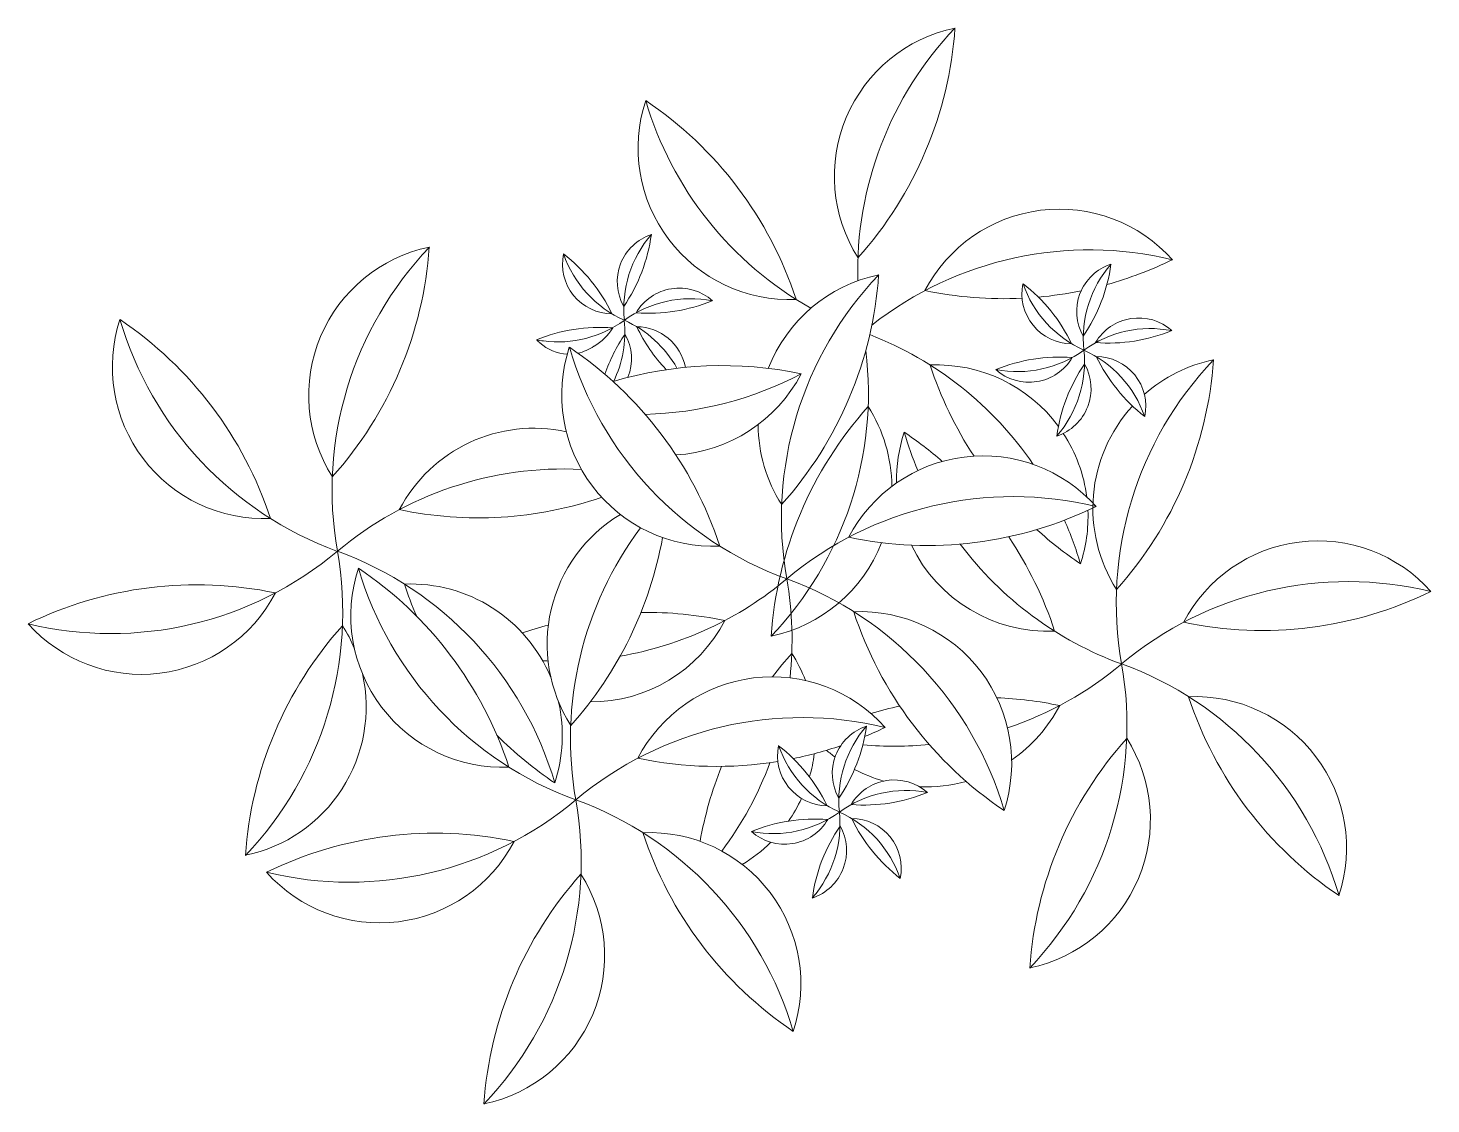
# Model space of a CAD drawing. Header units: millimetres. Extents: x -620 to 451, y -8 to 814.
import ezdxf

# ---------------------------------------------------------------- set-up
doc = ezdxf.new("R2010")
doc.units = ezdxf.units.MM
doc.layers.add('ceco.net 156', color=116, linetype='Continuous', lineweight=0)

msp = doc.modelspace()

# ---------------------------------------------------------------- linework, layer by layer
at = {"layer": 'ceco.net 156'}
for centre, radius, start, end in [((111.4, 700.5), 115.7, 101.7367, 212.4753), ((-204.6, 833.9), 293.1, 318.155, 356.057), ((-38.5, 722.2), 115.7, 161.7367, 272.4753), ((-312, 515.3), 293.1, 18.155, 56.057), ((167.5, 559.8), 115.7, 41.7367, 152.4753), ((-290, 533.2), 115.7, 101.7367, 212.4753), ((-606, 666.6), 293.1, 318.155, 356.057), ((125, 900.2), 293.1, 285.5906, 296.057), ((53.1, 512), 115.7, 101.7367, 158.7548), ((-262.9, 645.5), 293.1, 318.155, 356.057), ((125, 900.2), 293.1, 258.155, 272.7571), ((125, 900.2), 293.1, 275.1886, 281.6489), ((-439.9, 554.9), 115.7, 161.7367, 272.4753), ((-713.4, 348), 293.1, 18.155, 56.057), ((-96.8, 533.8), 115.7, 161.7367, 272.4753), ((-370.3, 326.9), 293.1, 18.155, 56.057), ((-7.2, 580.6), 293.1, 318.155, 356.057), ((308.8, 447.2), 115.7, 101.7367, 131.3415), ((-89.8, 262.9), 293.1, 78.155, 106.5527), ((-132.2, 603.3), 115.7, 273.4255, 332.4753), ((73.7, 440.9), 115.7, 36.4576, 92.4753), ((347.3, 647.8), 293.1, 198.155, 213.3045), ((308.8, 447.2), 115.7, 137.6305, 212.4753), ((239.8, 329.2), 293.1, 138.155, 176.057), ((-76.1, 462.7), 115.7, 0.5675, 32.4753), ((-233.9, 392.5), 115.7, 77.5353, 152.4753), ((53.1, 512), 115.7, 180.5675, 212.4753), ((158.9, 468.9), 115.7, 161.7367, 181.1951), ((-114.6, 262), 293.1, 48.8943, 56.057), ((73.7, 440.9), 115.7, 7.3171, 33.2157), ((109.2, 371.4), 115.7, 41.7367, 152.4753), ((-276.4, 732.9), 293.1, 258.155, 288.8042), ((-107.9, 343.4), 115.7, 121.1273, 212.4753), ((66.8, 711.8), 293.1, 258.155, 296.057), ((73.7, 440.9), 115.7, 341.7367, 2.2586), ((347.3, 647.8), 293.1, 227.7761, 236.057), ((-423.9, 476.8), 293.1, 318.155, 349.7679), ((-76.1, 462.7), 115.7, 281.7367, 338.7548), ((158.9, 468.9), 115.7, 205.6157, 272.4753), ((-114.6, 262), 293.1, 18.155, 33.8548), ((364.9, 306.5), 115.7, 41.7367, 152.4753), ((-257.8, 365.1), 115.7, 161.7367, 272.4753), ((-531.3, 158.2), 293.1, 18.155, 56.057), ((-491.2, 95.6), 293.1, 78.155, 116.057), ((-327.7, 273.6), 115.7, 22.5266, 92.4753), ((-54.1, 480.5), 293.1, 198.155, 203.2401), ((-533.6, 436), 115.7, 221.7367, 332.4753), ((322.5, 646.9), 293.1, 258.155, 296.057), ((-148.1, 74.5), 293.1, 78.155, 90.7405), ((15.4, 252.5), 115.7, 341.7367, 92.4753), ((289, 459.4), 293.1, 198.155, 236.057), ((-161.6, 161.9), 293.1, 138.155, 176.057), ((-477.5, 295.4), 115.7, 22.5266, 32.4753), ((-148.1, 74.5), 293.1, 104.7479, 108.8042), ((-190.5, 414.9), 115.7, 269.8927, 332.4753), ((181.6, 140.8), 293.1, 138.155, 142.7001), ((-134.4, 274.2), 115.7, 20.9476, 32.4753), ((-477.5, 295.4), 115.7, 281.7367, 12.699), ((-51.8, 202.7), 115.7, 41.7367, 152.4753), ((107.6, 9.6), 293.1, 78.155, 87.6265), ((271.1, 187.6), 115.7, 341.7367, 92.4753), ((544.7, 394.5), 293.1, 198.155, 236.057), ((-327.7, 273.6), 115.7, 341.7367, 12.699), ((107.6, 9.6), 293.1, 102.2255, 106.6591), ((65.2, 350), 115.7, 304.7317, 332.4753), ((-54.1, 480.5), 293.1, 224.8392, 236.057), ((437.3, 75.9), 293.1, 138.155, 176.057), ((121.3, 209.4), 115.7, 281.7367, 32.4753), ((-94.3, 543.1), 293.1, 281.5695, 288.8581), ((-94.3, 543.1), 293.1, 258.155, 279.192), ((181.6, 140.8), 293.1, 158.1308, 169.7679), ((65.2, 350), 115.7, 267.811, 285.5771), ((-309.1, -94.1), 293.1, 78.155, 116.057), ((-145.6, 83.8), 115.7, 341.7367, 92.4753), ((128, 290.8), 293.1, 198.155, 236.057), ((-351.5, 246.2), 115.7, 221.7367, 332.4753), ((-134.4, 274.2), 115.7, 301.1273, 314.8073), ((-295.4, 105.6), 115.7, 281.7367, 32.4753), ((20.5, -27.9), 293.1, 138.155, 176.057)]:
    msp.add_arc(centre, radius, start, end, dxfattribs=at)
at = {"layer": 'ceco.net 156', "color": 63}
for centre, start, end in [((282.7, 628.1), 136.3949, 181.5505), ((109.9, 834.4), 196.3949, 240.6144), ((-118.6, 460.8), 136.3949, 189.9552), ((190.5, 375.2), 76.3949, 128.1084), ((224.5, 439.7), 136.3949, 189.9552), ((-291.5, 667.1), 196.3949, 249.9552), ((-74.7, 328.7), 34.3384, 68.7873), ((51.6, 646), 196.3949, 249.9552), ((-247.5, 535), 316.3949, 6.9409), ((480.2, 374.8), 136.3949, 189.9552), ((-155.2, 787.9), 271.3797, 297.817), ((307.3, 581.1), 196.3949, 203.0109), ((-210.9, 207.9), 87.1313, 129.9552), ((132.2, 186.8), 76.3949, 129.9552), ((63.4, 271), 143.2145, 189.9552), ((-74.7, 328.7), 16.3949, 23.9431), ((307.3, 581.1), 216.8476, 249.9552), ((-556.6, 620.6), 256.3949, 309.9552), ((-648.9, 367.7), 316.3949, 9.9552), ((-476, 161.4), 16.3949, 69.9552), ((-109.4, 477.3), 196.3949, 249.9552), ((-213.5, 599.5), 279.7805, 309.9552), ((-305.8, 346.6), 353.8193, 9.9552), ((-132.9, 140.3), 16.3949, 69.9552), ((387.9, 121.9), 76.3949, 129.9552), ((-213.5, 599.5), 267.1313, 268.0027), ((42.2, 534.6), 288.5805, 309.9552), ((-50.1, 281.7), 316.3949, 9.9552), ((122.8, 75.4), 16.3949, 69.9552), ((-28.8, 18.1), 76.3949, 129.9552), ((42.2, 534.6), 264.7394, 275.5324), ((-305.8, 346.6), 323.2145, 339.6084), ((-374.5, 430.8), 256.3949, 309.9552), ((-466.8, 177.9), 316.3949, 9.9552), ((-293.9, -28.4), 16.3949, 69.9552)]:
    msp.add_arc(centre, 269.2, start, end, dxfattribs=at)
at = {"layer": 'ceco.net 156', "color": 95}
for centre, radius, start, end in [((-132, 620), 38.1, 108.2791, 209.6383), ((-269.8, 673), 126.9, 325.5453, 352.3721), ((-79.1, 599.7), 86, 138.9437, 186.0593), ((-173.8, 633.6), 38.1, 168.2791, 269.6383), ((-288.6, 540.8), 126.9, 25.5453, 52.3721), ((-129.7, 669.2), 86, 198.9437, 246.0593), ((218.8, 597.3), 38.1, 108.2791, 209.6383), ((271.8, 576.9), 86, 138.9437, 186.0593), ((81.1, 650.3), 126.9, 325.5453, 352.3721), ((-122.8, 577.1), 38.1, 48.2791, 149.6383), ((177, 610.8), 38.1, 168.2791, 269.6383), ((62.3, 518), 126.9, 25.5453, 52.3721), ((221.1, 646.5), 86, 198.9437, 246.0593), ((-114, 521.1), 86, 78.9437, 126.0593), ((-145.8, 722.9), 126.9, 265.5453, 292.3721), ((-215.3, 660.1), 86, 262.5696, 306.0593), ((-250.2, 581.5), 86, 333.8463, 6.0593), ((-199.5, 512), 86, 29.2481, 66.0593), ((228, 554.3), 38.1, 48.2791, 149.6383), ((-183.5, 458.3), 126.9, 85.5453, 112.3721), ((-206.4, 604.1), 38.1, 299.1805, 329.6383), ((-59.5, 508.2), 126.9, 145.5453, 161.0363), ((-197.3, 561.2), 38.1, 338.2637, 29.6383), ((-155.5, 547.6), 38.1, 10.7022, 89.6383), ((-40.7, 640.4), 126.9, 205.5453, 223.5846), ((236.9, 498.3), 86, 78.9437, 126.0593), ((205, 700.1), 126.9, 265.5453, 292.3721), ((-215.3, 660.1), 86, 258.9437, 262.5696), ((-206.4, 604.1), 38.1, 228.2791, 233.5767), ((-206.9, 597.5), 32.7, 227.2663, 267.6393), ((-206.9, 597.5), 32.7, 281.8882, 305.4909), ((135.6, 637.4), 86, 258.9437, 306.0593), ((100.7, 558.8), 86, 318.9437, 6.0593), ((151.3, 489.2), 86, 18.9437, 66.0593), ((167.4, 435.6), 126.9, 85.5453, 112.3721), ((144.4, 581.4), 38.1, 228.2791, 329.6383), ((291.4, 485.4), 126.9, 145.5453, 172.3721), ((153.6, 538.4), 38.1, 288.2791, 29.6383), ((310.2, 617.7), 126.9, 205.5453, 232.3721), ((195.4, 524.9), 38.1, 348.2791, 89.6383), ((32.2, 244.6), 38.1, 108.2791, 209.6383), ((-105.6, 297.6), 126.9, 325.5453, 352.3721), ((85.1, 224.3), 86, 138.9437, 186.0593), ((-94.3, 543.1), 293.1, 292.7061, 296.057), ((-9.6, 258.1), 38.1, 168.2791, 269.6383), ((-124.4, 165.3), 126.9, 25.5453, 52.3721), ((34.5, 293.8), 86, 198.9437, 246.0593), ((-134.4, 274.2), 115.7, 343.8566, 352.7444), ((65.2, 350), 115.7, 229.3127, 233.4033), ((65.2, 350), 115.7, 242.1447, 253.9351), ((41.4, 201.6), 38.1, 48.2791, 149.6383), ((-134.4, 274.2), 115.7, 325.2192, 335.1572), ((50.2, 145.6), 86, 78.9437, 126.0593), ((18.4, 347.4), 126.9, 265.5453, 292.3721), ((-51.1, 284.7), 86, 258.9437, 306.0593), ((-86, 206.1), 86, 318.9437, 6.0593), ((-35.4, 136.5), 86, 18.9437, 66.0593), ((-19.3, 82.9), 126.9, 85.5453, 112.3721), ((-42.2, 228.7), 38.1, 228.2791, 329.6383), ((104.7, 132.7), 126.9, 145.5453, 172.3721), ((-33.1, 185.7), 38.1, 288.2791, 29.6383), ((123.5, 265), 126.9, 205.5453, 232.3721), ((8.7, 172.2), 38.1, 348.2791, 89.6383)]:
    msp.add_arc(centre, radius, start, end, dxfattribs=at)

doc.saveas('drawing.dxf')
